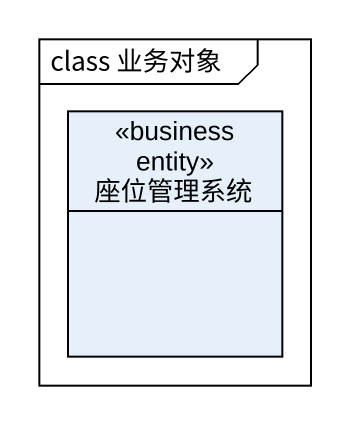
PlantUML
@startuml
mainframe class 业务对象
hide circle
hide empty members
class 座位管理系统 <<business entity>>
@enduml
